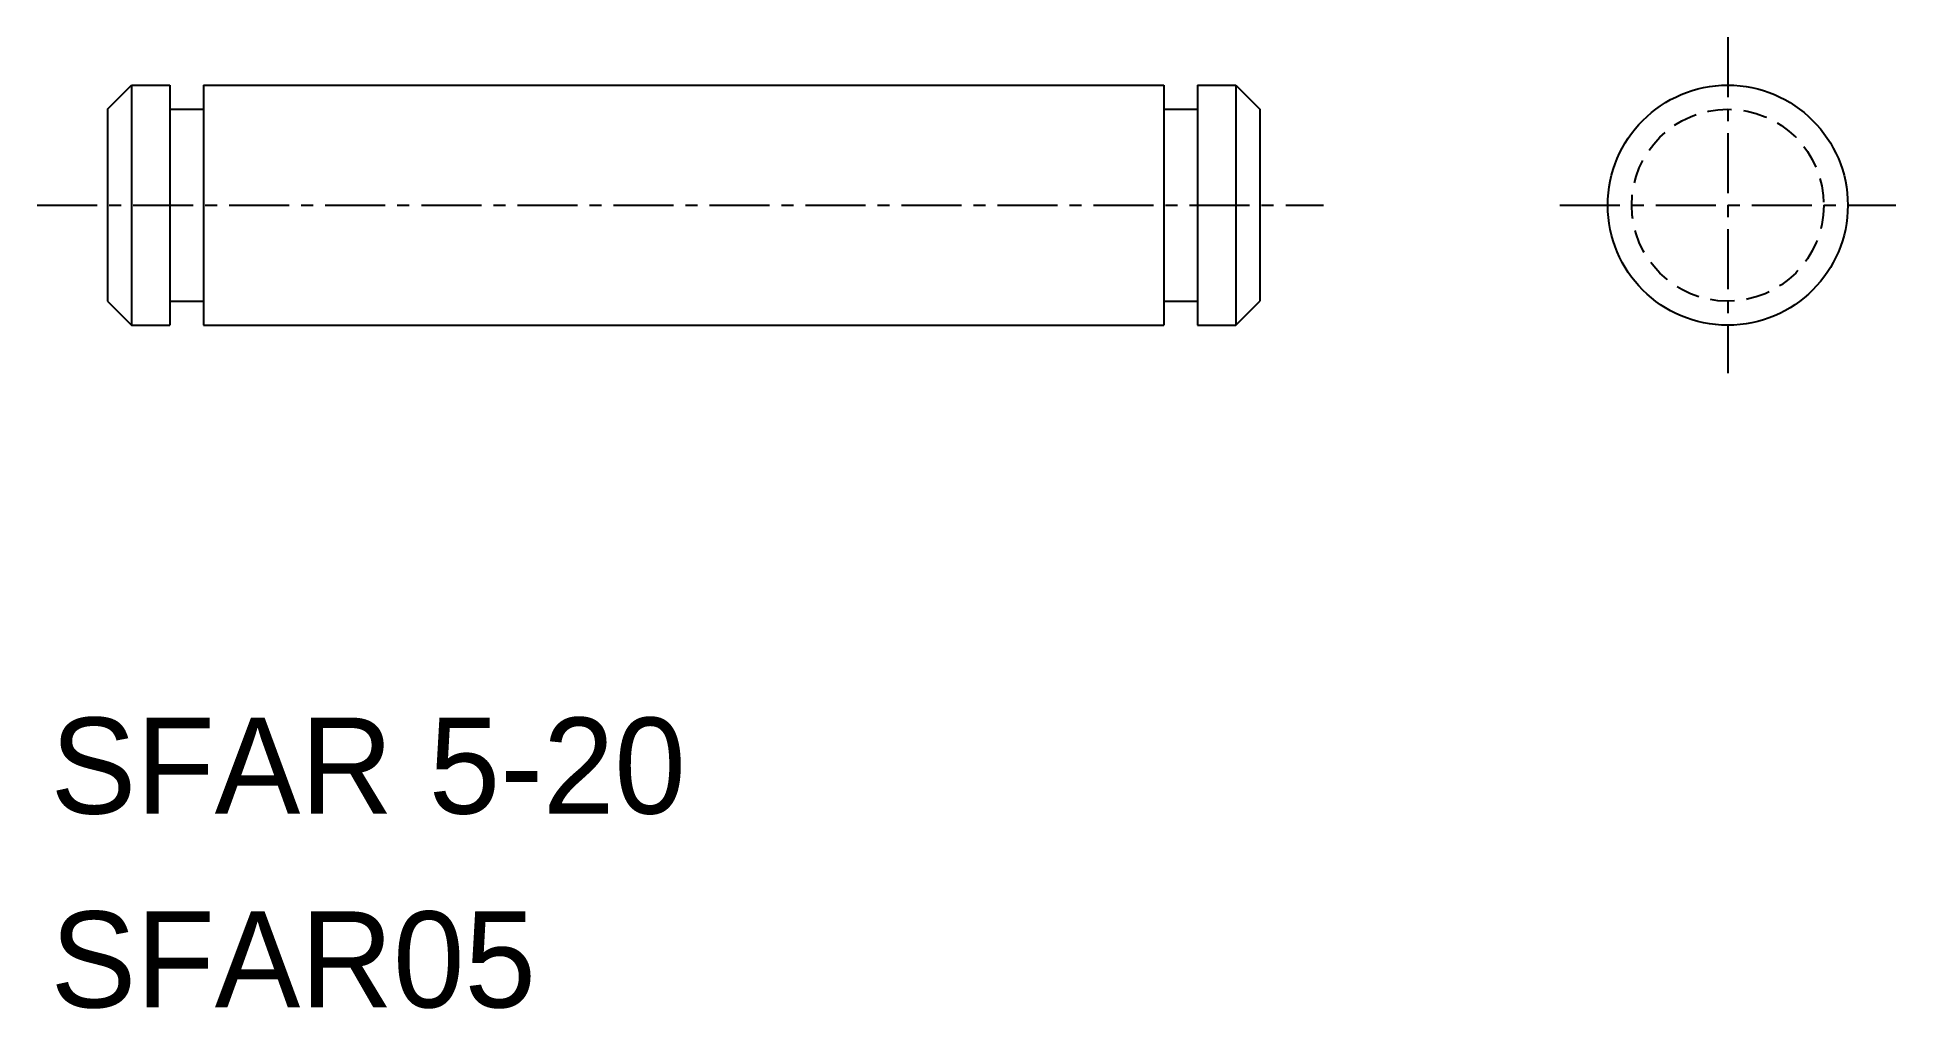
# Model space of a CAD drawing. Extents: x 285.6 to 324.3, y 81.8 to 102.
import ezdxf

# ---------------------------------------------------------------- set-up
doc = ezdxf.new("R2010")
doc.units = 0
doc.linetypes.add('CENTER', pattern=[2, 1.25, -0.25, 0.25, -0.25])
doc.linetypes.add('DASHED', pattern=[0.75, 0.5, -0.25])
doc.layers.get('0').update_dxf_attribs({"linetype": 'CONTINUOUS'})
doc.layers.add('CENTER', color=1, linetype='CENTER')

msp = doc.modelspace()

# ---------------------------------------------------------------- linework, layer by layer
at = {"color": 7, "linetype": 'CONTINUOUS'}
for p, q in [((287.083, 100.497), (287.583, 100.997)), ((287.583, 100.997), (287.583, 95.997)), ((287.583, 100.997), (288.383, 100.997)), ((288.383, 100.997), (288.383, 95.997)), ((289.083, 100.997), (309.083, 100.997)), ((289.083, 100.997), (289.083, 95.997)), ((309.083, 100.997), (309.083, 95.997)), ((309.783, 100.997), (309.783, 95.997)), ((309.783, 100.997), (310.583, 100.997)), ((310.583, 100.997), (310.583, 95.997)), ((310.583, 100.997), (311.083, 100.497)), ((287.083, 100.497), (287.083, 96.497)), ((288.383, 100.497), (289.083, 100.497)), ((309.083, 100.497), (309.783, 100.497)), ((311.083, 100.497), (311.083, 96.497)), ((287.083, 96.497), (287.583, 95.997)), ((288.383, 96.497), (289.083, 96.497)), ((309.083, 96.497), (309.783, 96.497)), ((310.583, 95.997), (311.083, 96.497)), ((287.583, 95.997), (288.383, 95.997)), ((289.083, 95.997), (309.083, 95.997)), ((309.783, 95.997), (310.583, 95.997))]:
    msp.add_line(p, q, dxfattribs=at)
for p, q in [((311.083, 99.497), (311.083, 99.497)), ((311.083, 98.497), (311.083, 98.497))]:
    msp.add_line(p, q)
msp.add_circle((320.829, 98.497), 2.5, dxfattribs=at)
at = {"color": 3, "linetype": 'DASHED'}
msp.add_circle((320.829, 98.497), 2, dxfattribs=at)
at = {"layer": 'CENTER', "color": 1, "linetype": 'CENTER'}
for p, q in [((320.829, 101.997), (320.829, 94.997)), ((285.622, 98.497), (312.408, 98.497)), ((317.329, 98.497), (324.329, 98.497))]:
    msp.add_line(p, q, dxfattribs=at)

# ---------------------------------------------------------------- texts
at = {"color": 7, "linetype": 'CONTINUOUS'}
for s, p in [('SFAR 5-20', (285.901, 85.826)), ('SFAR05', (285.901, 81.79))]:
    msp.add_text(s, height=2, dxfattribs=at).set_placement(p)

doc.saveas('drawing.dxf')
